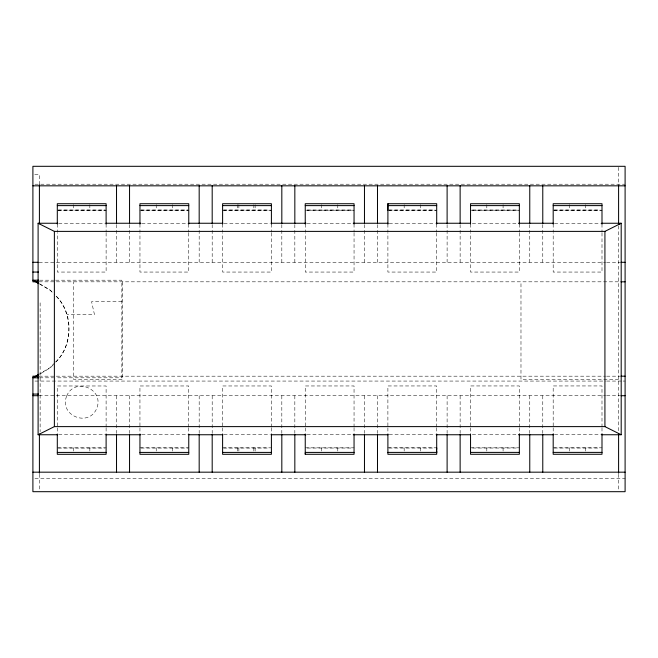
<?xml version="1.0" encoding="UTF-8"?>
<svg xmlns="http://www.w3.org/2000/svg" width="658" height="658" viewBox="0 0 658 658"><rect width="100%" height="100%" fill="white"/><g stroke="black" fill="none" stroke-linecap="round" stroke-linejoin="round"><path stroke-width="0.49" stroke-dasharray="3.29 2.47" d="M53.15 364.861L50.452 367.707L39.521 374.27M55.856 362.023C73.128 345.179 73.128 312.821 55.864 295.977M54.894 362.714L50.024 367.707L39.751 373.769M55.593 362.007C73.852 344.882 73.556 310.798 54.367 294.43M34.759 174.444L39.406 174.444L39.406 184.717M34.956 184.207L625.1 184.207M58.323 209.976L105.099 209.976M140.968 209.976L187.744 209.976M223.621 209.976L269.377 209.976M307.278 209.976L353.042 209.976M388.911 209.976L434.667 209.976M472.576 209.976L518.331 209.976M554.209 209.976L599.964 209.976M57.304 210.182L106.111 210.182M139.957 210.182L188.764 210.182M222.601 210.182L271.409 210.182M305.246 210.182L354.053 210.182M387.899 210.182L436.706 210.182M470.544 210.182L519.351 210.182M553.189 210.182L601.996 210.182M58.323 210.239L106.111 210.231M140.968 210.239L188.764 210.231M223.621 210.239L271.409 210.231M307.278 210.239L354.053 210.231M388.911 210.239L436.706 210.231M472.576 210.239L519.351 210.231M554.209 210.239L601.996 210.231M58.636 223.251L104.836 223.251M141.791 223.251L187.982 223.251M223.909 223.251L270.109 223.251M307.064 223.251L353.264 223.251M389.191 223.251L435.39 223.251M472.337 223.251L518.537 223.251M554.464 223.251L600.664 223.251M39.069 262.295L605.566 262.295M606.594 262.295L619.959 262.295M39.653 280.193L53.685 280.193M55.691 280.193L121.853 280.193L121.845 377.807L55.683 377.807M39.069 281.821L619.959 281.821M121.853 301.668L91.561 301.668L94.456 314.508L67.058 314.508M39.069 376.179L605.566 376.179M606.594 376.179L619.959 376.179M39.645 377.807L53.685 377.807M618.594 379.436L520.98 379.436L520.98 281.821M34.956 381.064L605.566 381.064M606.594 381.064L622.016 381.064M623.044 381.064L625.1 381.064M39.069 395.705L605.566 395.705M606.594 395.705L619.959 395.705M58.636 434.749L104.836 434.749M141.791 434.749L187.982 434.749M223.909 434.749L270.109 434.749M307.064 434.749L353.264 434.749M389.191 434.749L435.39 434.749M472.337 434.749L518.537 434.749M554.464 434.749L600.664 434.749M57.304 447.851L106.111 447.851M139.957 447.794L188.764 447.843M222.601 447.843L271.409 447.835M305.246 447.835L354.053 447.835M387.891 447.777L436.706 447.827M470.544 447.827L519.351 447.818M553.189 447.818L601.996 447.818M58.323 448.057L105.099 448.057M140.968 448.057L187.744 448.049M223.613 448.049L269.377 448.04M307.278 448.04L353.042 448.04M388.911 448.04L434.667 448.032M472.576 448.032L518.331 448.024M554.209 448.024L599.964 448.024M34.956 478.679L625.1 478.679M39.817 284.198L50.197 290.219L53.676 293.731M39.521 283.721L50.452 290.285L53.158 293.131M618.594 167.338L618.594 183.755M618.594 225.842L618.594 432.158M618.594 474.245L618.594 490.662M601.996 224.057L601.996 232.192M601.996 232.874L601.996 272.058L553.189 272.058L553.189 232.874M601.996 427.083L601.988 385.942L553.181 385.95L553.189 427.091M601.996 427.848L601.996 433.935M585.727 204.654L585.727 210.231M585.727 447.769L585.727 453.346M569.458 204.654L569.458 210.231M569.458 447.769L569.458 453.346M553.189 224.057L553.189 232.192M553.189 427.856L553.189 433.943M542.776 224.575L542.776 262.295M542.776 395.705L542.776 433.425M529.764 224.575L529.764 262.295M529.764 395.705L529.764 433.425M519.351 224.057L519.351 232.192M519.351 232.874L519.351 272.058L470.544 272.058L470.544 232.874M519.351 427.091L519.343 385.95L470.536 385.95L470.544 427.091M519.351 427.856L519.351 433.943M503.082 204.654L503.082 210.231M503.082 447.769L503.082 453.346M486.813 204.654L486.813 210.231M486.813 447.769L486.813 453.346M470.544 224.057L470.544 232.192M470.544 427.865L470.544 432.98M460.131 224.575L460.131 262.295M460.131 395.705L460.131 433.425M447.111 224.575L447.111 262.295M447.111 395.705L447.111 433.425M436.706 224.057L436.706 232.192M436.706 232.874L436.706 272.058L387.899 272.058L387.899 232.874M436.698 427.091L436.698 385.95L387.891 385.958L387.891 427.1M436.698 427.865L436.698 432.98M420.437 204.654L420.437 210.231M420.437 447.769L420.437 453.354M404.168 204.654L404.168 210.231M404.168 447.769L404.168 453.354M387.899 224.057L387.899 232.192M387.891 427.865L387.891 432.989M377.486 224.575L377.486 262.295M377.486 395.705L377.486 433.425M364.466 224.575L364.466 262.295M364.466 395.705L364.466 433.425M354.053 224.057L354.053 232.192M354.053 232.874L354.053 272.058L305.246 272.058L305.246 232.874M354.053 427.1L354.045 385.958L305.238 385.966L305.246 427.108M354.053 427.865L354.053 432.989M337.784 204.654L337.784 210.231M337.784 447.769L337.784 453.362M321.515 204.654L321.515 210.231M321.515 447.769L321.515 453.362M305.246 224.057L305.246 232.192M305.246 427.873L305.246 432.989M294.833 224.575L294.833 262.295M294.833 395.705L294.833 433.425M281.821 224.575L281.821 262.295M281.821 395.705L281.821 433.425M271.409 224.057L271.409 232.192M271.409 232.874L271.409 272.058L222.601 272.058L222.601 232.874M271.409 427.108L271.4 385.966L222.593 385.966L222.601 427.108M271.409 427.873L271.409 432.989M255.139 204.654L255.139 210.231M255.139 447.785L255.139 453.362M253.84 204.654L253.84 210.231M253.84 447.769L253.84 451.487M238.87 204.654L238.87 210.231M238.87 447.785L238.87 453.362M237.571 204.654L237.571 210.231M237.571 447.769L237.571 451.487M222.601 224.057L222.601 232.192M222.601 427.881L222.601 432.997M212.189 224.575L212.189 262.295M212.189 395.705L212.189 433.425M199.177 224.575L199.177 262.295M199.177 395.705L199.177 433.425M188.764 224.057L188.764 232.192M188.764 232.874L188.764 272.058L139.957 272.058L139.957 232.874M188.756 427.108L188.756 385.966L139.948 385.975L139.948 427.116M188.756 427.881L188.756 432.997M172.495 204.654L172.495 210.231M172.495 447.769L172.495 453.37M156.226 204.654L156.226 210.231M156.226 447.769L156.226 453.37M139.957 224.057L139.957 232.192M139.948 427.881L139.948 432.997M129.544 224.575L129.544 262.295M129.544 395.705L129.544 433.425M122.38 281.821L122.38 379.436L73.573 379.436L73.573 281.821M116.524 224.575L116.524 262.295M116.524 395.705L116.524 433.425M106.111 224.057L106.111 232.192M106.111 232.874L106.119 272.058L57.304 272.058L57.304 232.874M106.111 427.116L106.103 385.975L57.295 385.983L57.304 427.124M106.111 427.881L106.111 433.005M89.842 204.654L89.842 210.231M89.842 447.769L89.842 453.378M73.573 204.654L73.573 210.231M73.573 447.769L73.573 453.378M57.304 224.057L57.304 232.192M57.304 427.889L57.304 433.005M40.138 302.82L40.138 431.722M39.406 474.221L39.406 490.662M66.581 396.223C58.957 415.724 88.986 427.774 96.833 408.199C104.466 388.697 74.428 376.647 66.581 396.223"/><path stroke-width="0.99" d="M38.674 374.78L33.632 377.807L38.641 377.807M32.9 377.807L38.896 374.27M57.616 223.251L38.106 223.251L38.106 434.749L54.375 426.614L604.924 426.614L621.193 434.749L621.193 223.251L601.683 223.251M619.162 224.271L619.663 224.016M620.683 223.506L621.193 223.251L604.924 231.386L54.375 231.386L38.106 223.251M32.9 185.827L625.1 185.827M387.899 210.239L387.891 203.725L436.698 203.725L436.706 224.057M57.304 205.609L106.111 205.609M139.957 205.609L188.764 205.609M222.601 205.609L271.409 205.609M305.246 205.609L354.053 205.609M387.899 205.609L436.706 205.609M470.544 205.609L519.351 205.609M553.189 205.609L601.996 205.609M105.856 223.251L140.763 223.251M189.011 223.251L222.889 223.251M271.137 223.251L306.044 223.251M353.256 223.251L388.162 223.251M436.41 223.251L470.289 223.251M518.537 223.251L553.444 223.251M32.9 262.295L38.041 262.295M620.987 262.295L625.1 262.295M32.9 272.058L38.477 272.058M38.649 280.193L33.632 280.193L38.682 283.22M38.041 281.821L32.9 281.821L32.9 166.309L625.1 166.309L625.1 491.69L32.9 491.69L32.9 376.179L38.041 376.179M620.987 281.821L625.1 281.821M620.987 376.179L625.1 376.179M32.9 394.076L38.477 394.076M32.9 395.705L38.041 395.705M620.987 395.705L625.1 395.705M38.106 434.749L57.616 434.749M105.856 434.749L140.763 434.749M189.011 434.749L222.889 434.749M271.137 434.749L306.044 434.749M353.256 434.749L388.162 434.749M436.41 434.749L470.289 434.749M518.537 434.749L553.444 434.749M601.683 434.749L621.193 434.749M57.304 452.424L106.111 452.416M139.957 452.416L188.764 452.416M222.601 452.416L271.409 452.408M305.246 452.408L354.053 452.408M387.899 452.4L436.706 452.4M470.544 452.4L519.351 452.391M553.189 452.391L601.996 452.391M436.698 433.951L436.706 454.283L387.899 454.283L387.891 433.951M32.9 472.173L625.1 472.173M32.908 280.193L38.09 283.195M618.594 184.783L618.594 223.786M618.594 434.214L618.594 473.217M604.924 231.386L604.924 426.614M601.996 224.057L601.996 203.725L553.189 203.725L553.189 224.057M601.996 433.935L601.996 454.267L553.189 454.275L553.189 433.943M542.776 185.827L542.776 223.556M542.776 434.445L542.776 472.173M529.764 185.827L529.764 223.556M529.764 434.445L529.764 472.173M519.351 224.057L519.351 203.725L470.544 203.725L470.544 224.057M519.351 433.943L519.351 454.275L470.544 454.283L470.544 433.951M460.131 185.827L460.131 223.556M460.131 434.445L460.131 472.173M447.111 185.827L447.111 223.556M447.111 434.445L447.111 472.173M436.706 447.777L436.706 449.398M436.706 451.026L436.706 452.655M387.899 203.725L387.899 224.057M377.486 185.827L377.486 223.556M377.486 434.445L377.486 472.173M364.466 185.827L364.466 223.556M364.466 434.445L364.466 472.173M354.053 224.057L354.053 203.725L305.246 203.725L305.246 224.057M354.053 433.951L354.053 454.283L305.246 454.291L305.246 433.959M305.246 453.354L305.246 454.217M294.833 185.827L294.833 223.556M294.833 434.445L294.833 472.173M281.821 185.827L281.821 223.556M281.821 434.445L281.821 472.173M271.409 224.057L271.409 203.725L222.601 203.725L222.601 224.057M271.409 433.959L271.409 454.291L222.601 454.3L222.601 433.967M212.189 185.827L212.189 223.556M212.189 434.445L212.189 472.173M199.177 185.827L199.177 223.556M199.177 434.445L199.177 472.173M188.764 224.057L188.756 203.725L139.957 203.725L139.957 224.057M188.756 433.967L188.764 454.3L139.957 454.3L139.948 433.967M129.544 185.827L129.544 223.556M129.544 434.445L129.544 472.173M116.524 185.827L116.524 223.556M116.524 434.445L116.524 472.173M106.111 224.057L106.111 203.725L57.304 203.725L57.304 224.057M106.111 433.967L106.111 454.3L57.304 454.308L57.304 433.976M54.375 231.386L54.375 426.614M39.406 184.717L39.406 223.761M39.406 434.148L39.406 473.192"/></g></svg>
